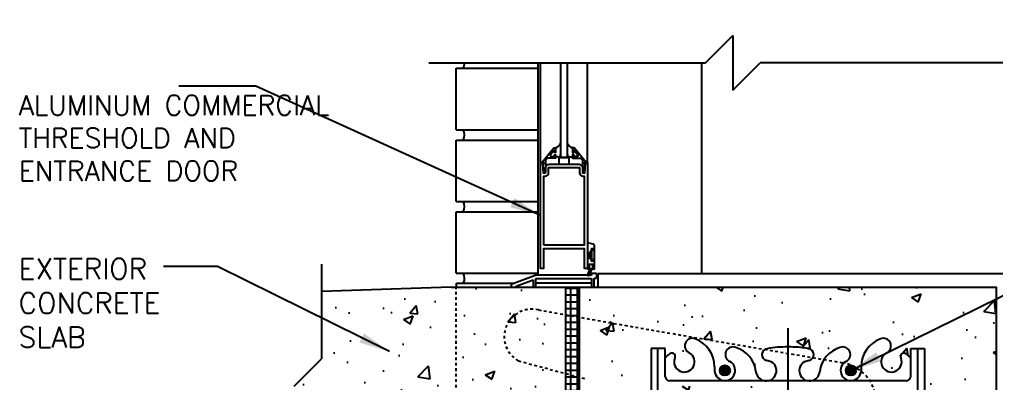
# Model space of a CAD drawing. Header units: inches. Extents: x 14 to 132, y 72 to 159.
# Drawn here: x 76.91 to 112.63, y 115.26 to 128.58 of the extents above; entities that cross this region are included whole.
import ezdxf

# ---------------------------------------------------------------- set-up
doc = ezdxf.new("R2010")
doc.units = ezdxf.units.IN
doc.header["$LTSCALE"] = 0.5
doc.header["$MEASUREMENT"] = 0
doc.linetypes.add('HIDDEN2', pattern=[0.1875, 0.125, -0.0625])
for name, color, linetype in [('HATCH', 12, 'Continuous'), ('Hidden2', 12, 'HIDDEN2'), ('LINE18', 9, 'Continuous'), ('line25', 2, 'Continuous'), ('LINE3', 3, 'Continuous'), ('LINE50', 5, 'Continuous'), ('LINE9', 9, 'Continuous'), ('TEXT', 4, 'Continuous'), ('Web_Edge', 9, 'Continuous')]:
    doc.layers.add(name, color=color, linetype=linetype)
doc.styles.add('DIM', font='romans.shx', dxfattribs={"width": 0.7})
doc.styles.add('ROMANS', font='romans.shx', dxfattribs={"height": 0.75})
doc.styles.get("Standard").update_dxf_attribs({"font": 'romans.shx', "height": 0.75})
doc.dimstyles.new('ext_12', dxfattribs={"dimscale": 12, "dimtxt": 0.09375, "dimasz": 0.09375, "dimexe": 0.09375, "dimexo": 0.0625, "dimgap": 0.0625, "dimtad": 1, "dimdec": 1, "dimzin": 2, "dimdsep": 46, "dimlunit": 4, "dimtxsty": 'DIM', "dimcen": 0.09, "dimdle": 0.09375, "dimclrt": 4, "dimadec": 0, "dimazin": 0, "dimtfac": 1, "dimtdec": 1, "dimtmove": 1, "dimatfit": 3, "dimfxl": 1, "dimfrac": 2, "dimtolj": 1, "dimtzin": 0, "dimarcsym": 0})

msp = doc.modelspace()

# ---------------------------------------------------------------- hatches: boundary and pattern name
at = {"layer": 'HATCH'}
h = msp.add_hatch(dxfattribs=at)
h.set_pattern_fill('AR-CONC', color=256, scale=0.5)
h.paths.add_polyline_path([(112.627111, 118.7888922), (97.377111, 118.7888922), (97.377111, 114.7888922), (100.002111, 112.1638922), (100.002111, 116.5448446), (100.51211, 116.5448446), (100.5121105, 116.2229038, 0.108933497), (100.6647791, 116.3360893, -0.9404758857), (100.8627572, 116.1842016, 2.1355427877), (101.403221, 116.3836167, -1), (101.6168103, 116.8947189, -0.3112229933), (102.3257847, 115.8787248), (102.3252748, 115.713737, 1.6613820595), (102.8863579, 116.0664773, -1), (103.0999472, 116.5775795, -0.3070940775), (103.8386283, 115.6821466, 1.6045158418), (104.3972706, 116.0580225, 0.0556171619), (104.2179724, 116.1035931, -0.8432432356), (104.2522888, 116.5359144, -0.0499324055), (105.002111, 116.6003348, -0.0499324055), (105.7519331, 116.5359144, -0.8432432356), (105.7862496, 116.1035931, 0.0556171619), (105.6069514, 116.0580225, 1.6045158418), (106.1655937, 115.6821466, -0.3070940775), (106.9042748, 116.5775795, -1), (107.1178641, 116.0664773, 1.6613820595), (107.6789472, 115.713737), (107.6784973, 115.8592832, -0.3161137694), (108.3874117, 116.8947189, -1), (108.601001, 116.3836167, 2.1355427877), (109.1414647, 116.1842016, -0.9404473606), (109.3394379, 116.336095, 0.1089398157), (109.4921146, 116.2229024), (109.4921146, 116.5448446), (110.002111, 116.5448446), (110.002111, 112.1632829), (112.627111, 114.7888922)])
h.paths.add_polyline_path([(96.8761853, 118.7888922), (94.877111, 118.7888922), (92.689611, 118.7888922), (87.9563855, 118.6331729), (87.9551921, 116.1673393), (86.9551921, 115.1673393), (88.9551921, 115.1673393), (87.9555097, 114.1676569), (87.9555097, 112.6298979), (96.8761853, 112.9233809)])
h.paths.add_polyline_path([(123.0487122, 116.7847501), (121.0487122, 116.7847501), (122.0487122, 117.7847501), (122.0487122, 118.7888922), (113.127111, 118.7888922), (113.127111, 114.7883152), (122.0487122, 114.7888922), (122.0487122, 115.7847501)])
h.paths.add_polyline_path([(109.4921146, 113.0141117, 0.2256517541), (109.1171146, 113.3891117), (105.4533651, 113.3891117, 0.2256517541), (105.0783651, 113.0141117), (105.0783651, 112.1733058, 0.2256517541), (105.4533651, 111.7983058), (109.1171146, 111.7983058, 0.2256517541), (109.4921146, 112.1733058)])
h.paths.add_polyline_path([(109.4921146, 113.9547333), (109.4921146, 114.7955392, 0.2256517541), (109.1171146, 115.1705392), (105.4533651, 115.1705392, 0.2256517541), (105.0783651, 114.7955392), (105.0783651, 113.9547333, 0.2256517541), (105.4533651, 113.5797333), (109.1171146, 113.5797333, 0.2256517541)], flags=17)
h.paths.add_polyline_path([(104.5508651, 113.5797333), (100.8871156, 113.5797333, -0.4142135624), (100.5121156, 113.9547333), (100.5121156, 114.7955392, -0.4142135624), (100.8871156, 115.1705392), (104.5508651, 115.1705392, -0.4142135624), (104.9258651, 114.7955392), (104.9258651, 113.9547333, -0.4142135624)], flags=17)
h.paths.add_polyline_path([(104.9258651, 113.0141117, 0.2256517541), (104.5508651, 113.3891117), (100.8871156, 113.3891117, 0.2256517541), (100.5121156, 113.0141117), (100.5121156, 112.1733058, 0.2256517541), (100.8871156, 111.7983058), (104.5508651, 111.7983058, 0.2256517541), (104.9258651, 112.1733058)])
h.paths.add_polyline_path([(109.4921146, 109.4765422), (109.3721146, 109.6765422), (109.3721146, 109.7888922), (109.3721146, 109.9012422), (109.4921146, 110.1012422), (109.4921146, 111.4626821, 0.2681384485), (109.3309639, 111.6108056), (100.6732662, 111.6108056, 0.2681558505), (100.5121113, 111.4626685), (100.5121113, 110.1012356), (100.6321074, 109.9012422), (100.6321074, 109.7888922), (100.6321074, 109.6765422), (100.5121113, 109.4765488), (100.5121113, 108.1151159, 0.2681558505), (100.6732662, 107.9669788), (109.3309639, 107.9669788, 0.2681384485), (109.4921146, 108.1151023)])
h.paths.add_polyline_path([(104.9258651, 106.5636727), (104.9258651, 107.4044786, 0.2256517541), (104.5508651, 107.7794786), (100.8871156, 107.7794786, 0.2256517541), (100.5121156, 107.4044786), (100.5121156, 106.5636727, 0.2256517541), (100.8871156, 106.1886727), (104.5508651, 106.1886727, 0.2256517541)])
h.paths.add_polyline_path([(104.9258651, 105.6230511, 0.2256517541), (104.5508651, 105.9980511), (100.8871156, 105.9980511, 0.2256517541), (100.5121156, 105.6230511), (100.5121156, 104.7822452, 0.2256517541), (100.8871156, 104.4072452), (104.5508651, 104.4072452, 0.2256517541), (104.9258651, 104.7822452)])
h.paths.add_polyline_path([(109.4921146, 105.6230511, 0.2256517541), (109.1171146, 105.9980511), (105.4533651, 105.9980511, 0.2256517541), (105.0783651, 105.6230511), (105.0783651, 104.7822452, 0.2256517541), (105.4533651, 104.4072452), (109.1171146, 104.4072452, 0.2256517541), (109.4921146, 104.7822452)])
h.paths.add_polyline_path([(109.4921146, 107.4044786, 0.2256517541), (109.1171146, 107.7794786), (105.4533651, 107.7794786, 0.2256517541), (105.0783651, 107.4044786), (105.0783651, 106.5636727, 0.2256517541), (105.4533651, 106.1886727), (109.1171146, 106.1886727, 0.2256517541), (109.4921146, 106.5636727)])
h.paths.add_polyline_path([(110.002111, 101.5482809), (109.9232231, 101.306358, -0.7257365568), (109.8171146, 101.2876253), (109.7682015, 101.4376253), (109.6421146, 101.4376253, -0.4142135624), (109.5921146, 101.4876253), (109.5921146, 101.5176253), (109.4921146, 101.5176253), (109.4921146, 103.354882, 0.1089354804), (109.3394428, 103.2416951, -0.8344002603), (109.1279386, 103.3672395), (109.1396488, 103.3885854, 2.155403934), (108.601001, 103.1941677, -1), (108.3874117, 102.6830655, -0.3112229933), (107.6784373, 103.6990596), (107.6789472, 103.8640474, 1.6613820595), (107.1178641, 103.511307, -1), (106.9042748, 103.0002048, -0.3009499256), (106.1680345, 103.8725022, 1.6613820595), (105.6069514, 103.5197619, 0.0556171619), (105.7862496, 103.4741913, -0.8432432356), (105.7519331, 103.04187, -0.0499324055), (105.002111, 102.9774496, -0.0499324055), (104.2522888, 103.04187, -0.8432432356), (104.2179724, 103.4741913, 0.0556171619), (104.3972706, 103.5197619, 1.6613820595), (103.8361875, 103.8725022, -0.3009499256), (103.0999472, 103.0002048, -1), (102.8863579, 103.511307, 1.6613820595), (102.3252748, 103.8640474), (102.3257246, 103.7185012, -0.3161137694), (101.6168103, 102.6830655, -1), (101.403221, 103.1941677, 2.155403934), (100.8645731, 103.3885854), (100.8762833, 103.3672395, -0.8343745963), (100.6647841, 103.2416894, 0.1089377873), (100.5121106, 103.3548806), (100.5121074, 101.5176253), (100.4121074, 101.5176253), (100.4121074, 101.4876253, -0.4142135624), (100.3621074, 101.4376253), (100.2360204, 101.4376253), (100.1932159, 101.306358, -0.7257365569), (100.0871074, 101.2876253), (100.002111, 101.5482809), (100.002111, 100.7888922), (100.002111, 97.981214, 0.0884161507), (100.148114, 97.8839023), (100.238114, 97.8839023), (100.238114, 97.8421762, -0.2490694202), (100.348114, 97.6350531), (100.348114, 97.5675531, -0.4142135624), (100.285614, 97.5050531), (100.238114, 97.5050531), (100.238114, 97.4350531), (100.343114, 97.4350531, 0.2317357959), (100.7007785, 97.5860774, -0.8344002588), (100.9122827, 97.460533), (100.9005725, 97.4391871, 2.155403934), (101.4392203, 97.6336049, -1), (101.6528096, 98.1447071, -0.3112229934), (102.3617841, 97.1287129), (102.3612742, 96.9637251, 1.6613820595), (102.9223573, 97.3164655, -1), (103.1359465, 97.8275677, -0.3009499256), (103.8721869, 96.9552703, 1.6613820595), (104.4332699, 97.3080107, 0.0556171619), (104.2539717, 97.3535813, -0.8432432356), (104.2882882, 97.7859026, -0.0475443617), (105.0021151, 97.8506582, -0.0475443617), (105.715942, 97.7859026, -0.8432432356), (105.7502584, 97.3535813, 0.0556171619), (105.5709602, 97.3080107, 1.6613820595), (106.1320433, 96.9552703, -0.3009499256), (106.8682836, 97.8275677, -1), (107.0818729, 97.3164655, 1.6613820595), (107.642956, 96.9637251), (107.6425062, 97.1092714, -0.3161137694), (108.3514205, 98.1447071, -1), (108.5650098, 97.6336049, 2.155403934), (109.1036577, 97.4391871), (109.0919475, 97.460533, -0.8343745963), (109.3034467, 97.5860831, 0.2317403101), (109.6611162, 97.4350531), (109.7661162, 97.4350531), (109.7661162, 97.5050531), (109.7186162, 97.5050531, -0.4142135624), (109.6561162, 97.5675531), (109.6561162, 97.6350531, -0.2490694202), (109.7661162, 97.8421762), (109.7661162, 97.8839023), (109.8561162, 97.8839023, 0.0884104075), (110.002111, 97.9812061), (110.002111, 100.7888922)])
h.paths.add_polyline_path([(109.0677021, 94.7804431), (107.4869065, 95.1334023, 0.0549743364), (107.1600361, 95.1694503), (105.0021151, 95.1694503), (102.8441941, 95.1694503, 0.0549743364), (102.5173236, 95.1334023), (100.9365281, 94.7804431, 0.174450119), (100.529095, 94.484636, -0.1686720398), (100.343114, 94.3350531), (100.238114, 94.3350531), (100.238114, 94.2650531), (100.285614, 94.2650531, -0.4142135624), (100.348114, 94.2025531), (100.348114, 94.1350531, -0.2490694202), (100.238114, 93.9279299), (100.238114, 93.8862039), (100.148114, 93.8862039, 0.0884161507), (100.002111, 93.7888922), (100.002111, 93.0416863), (104.002111, 93.0416863), (105.002111, 92.0416863), (105.002111, 94.0416863), (106.002111, 93.0416863), (110.002111, 93.0416863), (110.002111, 93.7889001, 0.0884104075), (109.8561162, 93.8862039), (109.7661162, 93.8862039), (109.7661162, 93.9279299, -0.2490694202), (109.6561162, 94.1350531), (109.6561162, 94.2025531, -0.4142135624), (109.7186162, 94.2650531), (109.7661162, 94.2650531), (109.7661162, 94.3350531), (109.6611162, 94.3350531, -0.1686720398), (109.4751351, 94.484636, 0.174450119)])
h.paths.add_polyline_path([(110.002111, 156.8916338), (103.9849372, 156.8916338), (102.9849372, 155.8916338), (102.9849372, 157.8916338), (101.9849372, 156.8916338), (100.002111, 156.8903391), (100.002111, 154.9006914, 0.0884161507), (100.148114, 154.8033797), (100.238114, 154.8033797), (100.238114, 154.7616536, -0.2490694202), (100.348114, 154.5545305), (100.348114, 154.4870305, -0.4142135624), (100.285614, 154.4245305), (100.238114, 154.4245305), (100.238114, 154.3545305), (100.343114, 154.3545305, -0.1686720398), (100.529095, 154.2049475, 0.174450119), (100.9365281, 153.9091404), (102.5173236, 153.5561812, 0.0549743364), (102.8441941, 153.5201333), (105.0021151, 153.5201333), (107.1600361, 153.5201333, 0.0549743364), (107.4869065, 153.5561812), (109.0677021, 153.9091404, 0.174450119), (109.4751351, 154.2049475, -0.1686720398), (109.6611162, 154.3545305), (109.7661162, 154.3545305), (109.7661162, 154.4245305), (109.7186162, 154.4245305, -0.4142135624), (109.6561162, 154.4870305), (109.6561162, 154.5545305, -0.2490694202), (109.7661162, 154.7616536), (109.7661162, 154.8033797), (109.8561162, 154.8033797, 0.0884104074), (110.002111, 154.9006835)])
h.paths.add_polyline_path([(110.002111, 150.7083775, 0.0884104075), (109.8561162, 150.8056813), (109.7661162, 150.8056813), (109.7661162, 150.8474073, -0.2490694202), (109.6561162, 151.0545305), (109.6561162, 151.1220305, -0.4142135624), (109.7186162, 151.1845305), (109.7661162, 151.1845305), (109.7661162, 151.2545305), (109.6611162, 151.2545305, 0.2317357947), (109.3034517, 151.1035062, -0.9404758907), (109.1054736, 151.2553938, 2.1355427877), (108.5650098, 151.0559787, -1), (108.3514205, 150.5448765, -0.3112229934), (107.6424461, 151.5608706), (107.642956, 151.7258585, 1.6613820595), (107.0818729, 151.3731181, -1), (106.8682836, 150.8620159, -0.3070940775), (106.1296025, 151.7574488, 1.6045158418), (105.5709602, 151.3815729, 0.0556171619), (105.7502584, 151.3360023, -0.8432432356), (105.715942, 150.903681, -0.0475443617), (105.0021151, 150.8389254, -0.0475443617), (104.2882882, 150.903681, -0.8432432356), (104.2539717, 151.3360023, 0.0556171619), (104.4332699, 151.3815729, 1.6045158418), (103.8746276, 151.7574488, -0.3070940775), (103.1359465, 150.8620159, -1), (102.9223573, 151.3731181, 1.6613820595), (102.3612742, 151.7258585), (102.361724, 151.5803122, -0.3161137694), (101.6528096, 150.5448765, -1), (101.4392203, 151.0559787, 2.1355427877), (100.8987566, 151.2553938, -0.9404473606), (100.7007835, 151.1035004, 0.2317403101), (100.343114, 151.2545305), (100.238114, 151.2545305), (100.238114, 151.1845305), (100.285614, 151.1845305, -0.4142135624), (100.348114, 151.1220305), (100.348114, 151.0545305, -0.2490694202), (100.238114, 150.8474073), (100.238114, 150.8056813), (100.148114, 150.8056813, 0.0884161507), (100.002111, 150.7083696), (100.002111, 147.9006914), (100.002111, 145.0930132, 0.0884161507), (100.148114, 144.9957015), (100.238114, 144.9957015), (100.238114, 144.9539754, -0.2490694202), (100.348114, 144.7468523), (100.348114, 144.6793523, -0.4142135624), (100.285614, 144.6168523), (100.238114, 144.6168523), (100.238114, 144.5468523), (100.343114, 144.5468523, 0.2317357965), (100.7007785, 144.6978766, -0.9404758792), (100.8987566, 144.5459889, 2.1355427877), (101.4392203, 144.7454041, -1), (101.6528096, 145.2565063, -0.3112229933), (102.3617841, 144.2405121), (102.3612742, 144.0755243, 1.6613820595), (102.9223573, 144.4282647, -1), (103.1359465, 144.9393669, -0.3070940775), (103.8746276, 144.043934, 1.6045158418), (104.4332699, 144.4198099, 0.0556171619), (104.2539717, 144.4653805, -0.8432432356), (104.2882882, 144.8977017, -0.0475443617), (105.0021151, 144.9624574, -0.0475443617), (105.715942, 144.8977017, -0.8432432356), (105.7502584, 144.4653805, 0.0556171619), (105.5709602, 144.4198099, 1.6045158418), (106.1296025, 144.043934, -0.3070940775), (106.8682836, 144.9393669, -1), (107.0818729, 144.4282647, 1.6613820595), (107.642956, 144.0755243), (107.6425062, 144.2210705, -0.3161137694), (108.3514205, 145.2565063, -1), (108.5650098, 144.7454041, 2.1355427877), (109.1054736, 144.5459889, -0.9404473606), (109.3034467, 144.6978823, 0.2317403101), (109.6611162, 144.5468523), (109.7661162, 144.5468523), (109.7661162, 144.6168523), (109.7186162, 144.6168523, -0.4142135624), (109.6561162, 144.6793523), (109.6561162, 144.7468523, -0.2490694202), (109.7661162, 144.9539754), (109.7661162, 144.9957015), (109.8561162, 144.9957015, 0.0884104075), (110.002111, 145.0930053), (110.002111, 147.9006914)])
h.paths.add_polyline_path([(109.4751351, 141.5964352, 0.174450119), (109.0677021, 141.8922423), (107.4869065, 142.2452015, 0.0549743364), (107.1600361, 142.2812495), (105.0021151, 142.2812495), (102.8441941, 142.2812495, 0.0549743364), (102.5173236, 142.2452015), (100.9365281, 141.8922423, 0.174450119), (100.529095, 141.5964352, -0.1686720398), (100.343114, 141.4468523), (100.238114, 141.4468523), (100.238114, 141.3768523), (100.285614, 141.3768523, -0.4142135624), (100.348114, 141.3143523), (100.348114, 141.2468523, -0.2490694202), (100.238114, 141.0397291), (100.238114, 140.9980031), (100.148114, 140.9980031, 0.0884161507), (100.002111, 140.9006914), (100.002111, 138.6708766), (101.9125936, 138.6708766), (101.9125936, 140.2579215), (101.9750936, 140.3774302), (102.0375936, 140.2579215), (102.0375936, 138.6708766), (107.9531559, 138.6708766), (107.9531559, 140.2579215), (108.0156559, 140.3774302), (108.0781559, 140.2579215), (108.0781559, 138.6708766), (110.002111, 138.6708766), (110.002111, 140.9006993, 0.0884104075), (109.8561162, 140.9980031), (109.7661162, 140.9980031), (109.7661162, 141.0397291, -0.2490694202), (109.6561162, 141.2468523), (109.6561162, 141.3143523, -0.4142135624), (109.7186162, 141.3768523), (109.7661162, 141.3768523), (109.7661162, 141.4468523), (109.6611162, 141.4468523, -0.1686720398)])
h = msp.add_hatch(dxfattribs=at)
h.set_pattern_fill('NET', color=256, scale=2, style=0)
h.set_pattern_definition([(0, (-24.18612, -38.99688), (0, 0.25), []), (90, (-24.18612, -38.99688), (-0.25, 2e-17), [])])
h.paths.add_polyline_path([(97.3761853, 115.4935537), (96.8761853, 115.6275283), (96.8761853, 112.9234114), (97.3761853, 112.939861)])
h.paths.add_polyline_path([(97.3761853, 117.689993), (96.8761853, 117.7792604), (96.8761853, 115.6275283), (97.3761853, 115.4935537)])
h.paths.add_polyline_path([(97.3761853, 118.7888922), (96.8761853, 118.7888922), (96.8761853, 117.7792604), (97.3761853, 117.689993)])
at = {"layer": 'LINE3'}
for points in [[(102.8867461, 115.741494, 1), (102.5117461, 115.741494, 1)], [(102.5117461, 115.741494, 1), (102.8867461, 115.741494, 1)], [(107.4924758, 115.741494, 1), (107.1174758, 115.741494, 1)], [(107.1174758, 115.741494, 1), (107.4924758, 115.741494, 1)]]:
    msp.add_hatch(color=256, dxfattribs=at).paths.add_polyline_path(points)

# ---------------------------------------------------------------- linework, layer by layer
at = {"layer": 'HATCH', "color": 12}
for p, q in [((95.9576648, 123.3492598), (95.9576648, 126.9977414)), ((97.6816648, 123.3492598), (97.6816648, 126.9977414)), ((101.8618746, 119.2888922), (101.8618746, 126.9977414)), ((96.6056145, 123.5526965), (96.5071648, 123.5526965)), ((97.0337152, 123.5526965), (97.1321648, 123.5526965)), ((97.8218098, 118.7888922), (97.9155578, 118.7888922)), ((98.6968098, 118.7888922), (98.8843098, 118.7888922))]:
    msp.add_line(p, q, dxfattribs=at)
at = {"layer": 'HATCH'}
for centre, start, end in [((92.8623501, 126.9833766), 324.69439705, 2.53771292), ((92.8623501, 124.3583766), 324.69439705, 35.30560295), ((92.8623501, 121.7333766), 324.69439705, 35.30560295), ((92.8623501, 119.1083766), 327.67119838, 35.30560295)]:
    msp.add_arc(centre, 0.3244296, start, end, dxfattribs=at)
at = {"layer": 'HATCH', "color": 12}
for centre, radius, start, end in [((96.4162274, 124.1696599), 0.3052597, 287.32965534, 335.80148877), ((97.2231022, 124.1696599), 0.3052597, 204.19851123, 252.67034466), ((96.6056145, 123.6417468), 0.0890503, 269.99997, 0), ((97.0337151, 123.6417468), 0.0890503, 180, 270.00003)]:
    msp.add_arc(centre, radius, start, end, dxfattribs=at)
at = {"layer": 'Hidden2'}
for p, q in [((92.877111, 114.7184626), (92.877111, 118.7888922)), ((95.8847797, 117.9564261), (100.002111, 117.2213392)), ((100.002111, 117.2213392), (107.0098851, 116.0228302)), ((95.1475923, 116.0909514), (97.5806111, 115.439026))]:
    msp.add_line(p, q, dxfattribs=at)
for centre, radius, start, end in [((95.6430712, 116.973547), 1.0121632, 76.18404518, 240.6906525), ((106.7385537, 114.5475745), 1.5, 0, 79.57853458)]:
    msp.add_arc(centre, radius, start, end, dxfattribs=at)
at = {"layer": 'LINE18'}
for p, q in [((96.6946648, 126.9977414), (96.6946648, 123.5367598)), ((96.9446648, 123.5367598), (96.9446648, 126.9977414)), ((96.6946648, 123.5367598), (96.9446648, 123.5367598)), ((98.0093098, 119.2888922), (97.8218098, 119.2888922)), ((97.8218098, 119.2888922), (97.8218098, 119.2263922)), ((98.0093098, 119.2888922), (98.0093098, 119.1211602)), ((95.8061838, 119.2263922), (94.8843098, 118.8826442)), ((95.0718098, 118.8191522), (95.6968098, 119.0522032)), ((95.6968098, 119.0522032), (95.6968098, 118.7888922)), ((95.7905578, 118.7888922), (95.7905578, 119.1013922)), ((95.7905578, 119.1013922), (97.8218098, 119.1013922)), ((97.8218098, 119.2263922), (95.8061838, 119.2263922)), ((97.8218098, 119.1013922), (97.8218098, 118.7888922)), ((97.9155578, 118.7888922), (97.9155578, 119.1211602)), ((97.9155578, 119.1211602), (98.0093098, 119.1211602)), ((94.8843098, 118.8826442), (94.8843098, 118.7888922)), ((95.0718098, 118.7888922), (95.0718098, 118.8191522))]:
    msp.add_line(p, q, dxfattribs=at)
for points in [[(96.0466648, 123.2652598), (96.0466648, 123.2852598), (96.0696648, 123.2852598), (96.0696648, 123.3492598), (96.0095438, 123.3492598), (96.4491648, 123.8792598), (96.5071648, 123.8792598), (96.5071648, 123.7102598), (96.4671648, 123.7102598), (96.4671648, 123.7825197), (96.4437039, 123.7825197), (96.3071902, 123.619829), (96.3317036, 123.5672598), (96.4671648, 123.5672598), (96.4671648, 123.6262598), (96.5071648, 123.6262598), (96.5071648, 123.5082598), (96.2135725, 123.5082598), (96.1476648, 123.4297141), (96.1476648, 122.9932598), (96.0956648, 122.9932598)], [(97.5696648, 123.2852598), (97.5696648, 123.3492598), (97.6297858, 123.3492598), (97.1901648, 123.8792598), (97.1321648, 123.8792598), (97.1321648, 123.7102598), (97.1721648, 123.7102598), (97.1721648, 123.7825197), (97.1956257, 123.7825197), (97.3321395, 123.619829), (97.3076261, 123.5672598), (97.1721648, 123.5672598), (97.1721648, 123.6262598), (97.1321648, 123.6262598), (97.1321648, 123.5082598), (97.4257572, 123.5082598), (97.4916648, 123.4297141), (97.4916648, 122.9932598), (97.5436648, 122.9932598), (97.5926648, 123.2652598), (97.5926648, 123.2852598)], [(97.9316648, 119.7972598), (97.9316648, 120.1482598), (97.8786648, 120.1482598), (97.8786648, 120.1942598), (97.8226648, 120.1942598), (97.8226648, 119.7512598), (97.8786648, 119.7512598), (97.8786648, 119.7972598)]]:
    msp.add_lwpolyline(points, close=True, dxfattribs=at)
for points in [[(97.5696648, 123.3492598), (97.6816648, 123.3492598), (97.6816648, 119.4742598), (97.5696648, 119.4742598), (97.5696648, 120.1930098), (96.0696648, 120.1930098), (96.0696648, 119.4742598), (95.9576648, 119.4742598), (95.9576648, 123.3492598), (96.0696648, 123.3492598), (96.0696648, 123.2992598), (96.0376648, 123.2992598), (96.0539148, 122.9752598), (96.1476648, 122.9752598), (96.1476648, 123.1617598, -0.4142135624), (96.2726648, 123.2867598), (97.3666648, 123.2867598, -0.4142135624), (97.4916648, 123.1617598), (97.4916648, 122.9752598), (97.5854148, 122.9752598), (97.6016648, 123.2992598), (97.5696648, 123.2992598)], [(96.0826648, 120.3180098), (96.0826648, 122.8502598), (96.1316648, 122.8502598, 0.4142135624), (96.2566648, 122.9752598), (96.2566648, 123.1617598), (97.3826648, 123.1617598), (97.3826648, 122.9752598, 0.4142135624), (97.5076648, 122.8502598), (97.5566648, 122.8502598), (97.5566648, 120.3180098), (96.0826648, 120.3180098)]]:
    msp.add_lwpolyline(points, format="xyb", close=True, dxfattribs=at)
for points in [[(97.0071648, 123.2867598), (97.0071648, 123.5367598), (96.6321648, 123.5367598), (96.6321648, 123.2867598)], [(97.8516648, 119.4591298), (97.9316648, 119.4591298), (97.9316648, 119.7791298), (97.8826648, 119.7791298), (97.8826648, 119.7341298), (97.8176648, 119.7341298), (97.8176648, 119.7811298), (97.7676648, 119.8421298), (97.7676648, 120.0731298), (97.8176648, 120.1341298), (97.8176648, 120.1811298), (97.8826648, 120.1811298), (97.8826648, 120.1361298), (97.9316648, 120.1361298), (97.9316648, 120.2961298), (97.9286648, 120.3161298), (97.9186648, 120.3331298), (97.9046648, 120.3471298), (97.8856648, 120.3561298), (97.6816648, 120.4111298), (97.6816648, 119.4591298), (97.7616648, 119.4591298), (97.6806648, 119.2501298), (97.6786648, 119.2391298), (97.6856648, 119.2201298), (97.7006648, 119.2111298), (97.7186648, 119.2121298), (97.7326648, 119.2261298), (97.8516648, 119.4591298), (97.8516648, 119.4811298), (97.8716648, 119.4811298), (97.8716648, 119.6161298), (97.7416648, 119.6161298), (97.7416648, 119.4811298), (97.7616648, 119.4811298), (97.7616648, 119.4591298)]]:
    msp.add_lwpolyline(points, dxfattribs=at)
at = {"layer": 'line25', "color": 12}
for p, q in [((92.877111, 126.7958766), (95.8619995, 126.7958766)), ((92.877111, 124.5458766), (92.877111, 126.7958766)), ((95.8619995, 126.9977414), (95.8619995, 119.2263922)), ((92.877111, 124.5458766), (95.8619995, 124.5458766)), ((92.877111, 121.9208766), (92.877111, 124.1708766)), ((92.877111, 124.1708766), (95.8619995, 124.1708766)), ((92.877111, 121.9208766), (95.8619995, 121.9208766)), ((92.877111, 119.2958766), (92.877111, 121.5458766)), ((92.877111, 121.5458766), (95.8619995, 121.5458766)), ((92.877111, 119.2958766), (95.8619995, 119.2958766)), ((92.8864909, 118.7888922), (92.8864909, 118.9348791)), ((92.8864909, 118.9348791), (95.0243949, 118.9348791)), ((95.7905578, 118.9451422), (97.8218098, 118.9451422))]:
    msp.add_line(p, q, dxfattribs=at)
at = {"layer": 'line25'}
msp.add_line((96.8761853, 118.7888922), (96.8761853, 112.9234114), dxfattribs=at)
at = {"layer": 'LINE3'}
msp.add_line((105.002111, 117.2868212), (105.002111, 93.0416863), dxfattribs=at)
for centre in [(102.6992461, 115.741494), (102.6992461, 115.741494), (107.3049758, 115.741494), (107.3049758, 115.741494)]:
    msp.add_circle(centre, 0.1875, dxfattribs=at)
at = {"layer": 'LINE50'}
for p, q in [((92.689611, 118.7888922), (87.9568685, 118.6331888)), ((92.689611, 118.7888922), (94.877111, 118.7888922)), ((94.877111, 118.7888922), (112.627111, 118.7888922)), ((97.377111, 118.7888922), (97.377111, 118.7888922)), ((97.377111, 118.7888922), (97.377111, 100.7888922)), ((97.377111, 118.7888922), (98.002111, 118.7888922)), ((112.627111, 100.7888922), (112.627111, 118.7888922))]:
    msp.add_line(p, q, dxfattribs=at)
at = {"layer": 'LINE9'}
for p, q in [((101.9849372, 126.9977414), (102.9849372, 127.9977414)), ((102.9849372, 127.9977414), (102.9849372, 125.9977414)), ((91.877111, 126.9977414), (101.9849372, 126.9977414)), ((102.9849372, 125.9977414), (103.9849372, 126.9977414)), ((114.127111, 126.9977414), (103.9849372, 126.9977414)), ((87.9568685, 119.6311178), (87.9551921, 116.1673393)), ((98.0552847, 119.2888922), (98.0552847, 118.7888922)), ((86.9551921, 115.1673393), (87.9551921, 116.1673393))]:
    msp.add_line(p, q, dxfattribs=at)
at = {"layer": 'Web_Edge'}
for p, q in [((98.0552847, 119.2888922), (122.0487122, 119.2888922)), ((100.51211, 116.5448446), (100.002111, 116.5448446)), ((100.5121117, 115.5061749), (100.51211, 116.5448446)), ((109.4921146, 116.5448446), (110.002111, 116.5448446)), ((109.4921146, 115.5061627), (109.4921146, 116.5448446)), ((100.8645731, 116.189199), (100.8762833, 116.2105449)), ((109.1396488, 116.189199), (109.1279386, 116.2105449)), ((102.3257847, 115.8787248), (102.3252748, 115.713737)), ((107.6784373, 115.8787248), (107.6789472, 115.713737)), ((109.3309639, 115.3580392), (100.6732662, 115.3580392))]:
    msp.add_line(p, q, dxfattribs=at)
for points in [[(100.002111, 116.5448446), (100.002111, 109.7888922)], [(100.252111, 111.9938922), (100.252111, 116.5448446)], [(109.752111, 111.9938922), (109.752111, 116.5448446)], [(110.002111, 116.5448446), (110.002111, 109.7888922)]]:
    msp.add_lwpolyline(points, dxfattribs=at)
for centre, radius, start, end in [((101.5100156, 116.6391678), 0.2769683, 67.31997993, 247.31997993), ((101.2342173, 115.8723774), 1.0915858, 0.3331689, 69.48254034), ((108.7700047, 115.8723774), 1.0915858, 110.51745966, 179.6668311), ((108.4942063, 116.6391678), 0.2769683, 292.68002007, 112.68002007), ((102.9931525, 116.3220284), 0.2769683, 67.31997993, 247.31997993), ((102.8090767, 115.5852267), 1.0341034, 6.66685507, 73.66351085), ((104.2721648, 116.3168141), 0.22, 95.18346528, 255.73960357), ((104.9489337, 112.8232987), 3.7774104, 89.19338025, 100.62754822), ((105.0552882, 112.8232987), 3.7774104, 79.37245178, 90.80661975), ((105.7320572, 116.3168141), 0.22, 284.26039643, 84.81653472), ((107.1951452, 115.5852267), 1.0341034, 106.33648915, 173.33314493), ((107.0110694, 116.3220284), 0.2769683, 292.68002007, 112.68002007), ((100.331769, 116.62571), 0.4413342, 294.11867622, 318.98732192), ((100.7591046, 116.2540667), 0.125, 339.62427225, 138.98732192), ((101.2161092, 116.0586334), 0.375, 159.62427225, 60.06847087), ((102.6992461, 115.741494), 0.375, 184.2448426, 60.06847087), ((104.1034146, 115.2773526), 0.8341444, 69.37290551, 82.10630163), ((105.9008073, 115.2773526), 0.8341444, 97.89369837, 110.62709449), ((107.3049758, 115.741494), 0.375, 119.93152913, 355.7551574), ((108.7881127, 116.0586334), 0.375, 119.93152913, 20.37572775), ((109.2451173, 116.2540667), 0.125, 41.01267808, 200.37572775), ((109.6724529, 116.62571), 0.4413342, 221.01267808, 245.88177298), ((104.2101588, 115.7330392), 0.375, 184.2448426, 60.06847087), ((105.7940631, 115.7330392), 0.375, 119.93152913, 355.7551574), ((100.7208651, 115.5715477), 0.21875, 197.38820978, 257.43220171), ((109.2833651, 115.5715477), 0.21875, 282.56779829, 342.60826514)]:
    msp.add_arc(centre, radius, start, end, dxfattribs=at)

# ---------------------------------------------------------------- texts
at = {"layer": 'TEXT', "insert": (76.8840183, 124.2426047), "char_height": 0.72, "width": 11.864783328, "attachment_point": 4}
msp.add_mtext('ALUMINUM COMMERCIAL\\PTHRESHOLD AND ENTRANCE DOOR', dxfattribs=at)
at = {"layer": 'TEXT', "insert": (76.8840183, 118.2056541), "char_height": 0.75, "width": 8.606429009, "attachment_point": 4, "style": 'ROMANS'}
msp.add_mtext('EXTERIOR CONCRETE SLAB', dxfattribs=at)

# ---------------------------------------------------------------- leaders
at = {"layer": 'TEXT'}
for points in [[(103.9868746, 136.8896266), (117.1722327, 127.2137671), (119.9847964, 127.2137671)], [(95.9576648, 121.4117598), (85.5468427, 126.1394092), (82.7438845, 126.1394092)], [(107.3049758, 115.741494), (121.693533, 122.8293293), (126.5173314, 122.8293293)], [(90.4337961, 116.4284055), (84.1515432, 119.5445564), (82.1784498, 119.5445564)]]:
    msp.add_leader(points, dimstyle='ext_12', override={"dimgap": 0.0625, "dimtad": 0}, dxfattribs=at)

doc.saveas('drawing.dxf')
